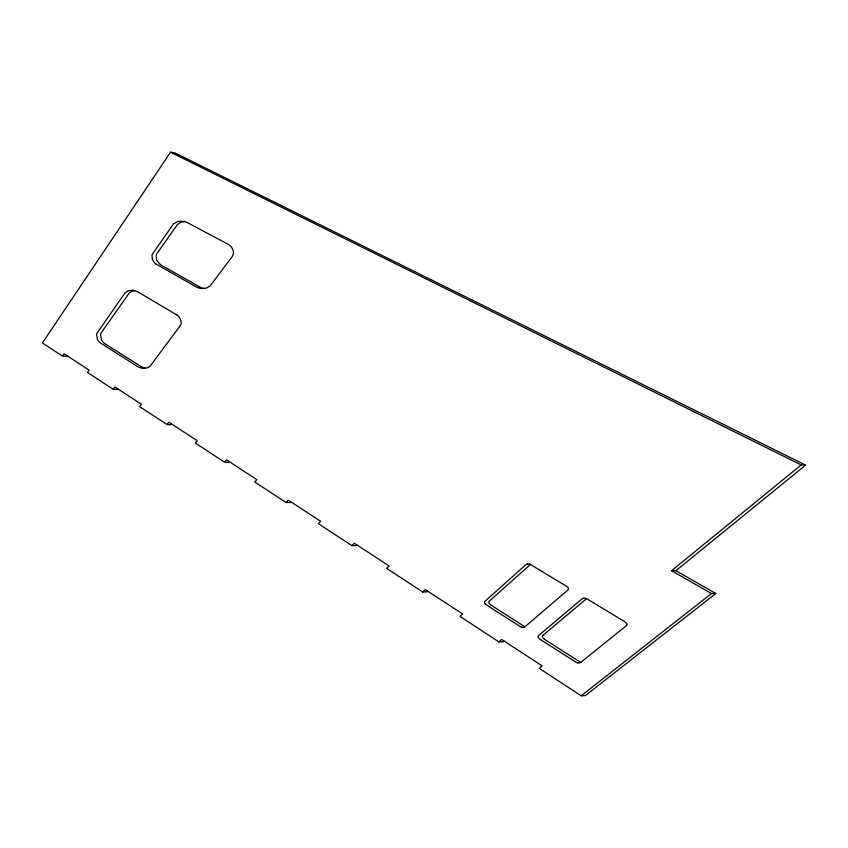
<?xml version="1.0" encoding="UTF-8"?>
<svg xmlns="http://www.w3.org/2000/svg" width="848" height="848" viewBox="0 0 848 848"><rect width="100%" height="100%" fill="white"/><g stroke="black" fill="none" stroke-linecap="round" stroke-linejoin="round"><path stroke-width="1.27" d="M805.6 465.107L801.201 464.916L671.552 570.715L675.898 570.704L805.6 465.107L174.709 152.81L170.554 152.205L42.4 342.931L62.487 356.086L66.398 356.361L66.907 355.619M62.487 356.086L64.088 353.775L89.072 370.088L87.418 372.41L113.134 389.253L117.098 389.486L117.639 388.744M113.134 389.253L114.851 386.921L141.436 404.284L139.655 406.627L167.035 424.551L171.052 424.753L171.646 424M167.035 424.551L168.89 422.198L197.245 440.716L195.326 443.08L224.55 462.224L228.61 462.361L229.257 461.609M224.55 462.224L226.554 459.849L256.849 479.629L254.76 482.014L286.03 502.482L290.133 502.578L290.832 501.815M286.03 502.482L288.193 500.097L320.65 521.276L318.382 523.672L351.899 545.624L356.054 545.656L356.807 544.882M351.899 545.624L354.263 543.218L389.105 565.966L386.635 568.372L422.664 591.968L426.851 591.925L427.678 591.151M422.664 591.968L425.23 589.561L462.732 614.037L460.051 616.454L498.878 641.883L503.097 641.745L503.998 640.982M526.057 564.524L484.971 601.296A6.116 2.692 7.9 0 0 484.537 602.356L484.515 602.493A8.544 3.752 7.9 0 0 484.59 602.833L484.643 602.992A9.052 3.986 7.9 0 0 484.812 603.341L484.897 603.49A9.052 3.986 7.9 0 0 485.151 603.84M530.339 564.524L489.201 601.232A7.632 3.36 7.9 0 0 490.791 604.794M498.878 641.883L501.677 639.466L542.158 665.892L539.222 668.309L581.187 695.795L585.438 695.561L715.807 593.494L675.898 570.704M524.901 626.831L567.895 590.017A6.318 2.777 7.9 0 0 568.383 588.872L568.404 588.756A8.533 3.752 7.9 0 0 568.33 588.395L568.319 588.342A9.042 3.975 7.9 0 0 568.096 587.865L568.065 587.812A8.957 3.943 7.9 0 0 567.725 587.346L567.683 587.293A8.31 3.657 7.9 0 0 567.227 586.837A7.208 3.169 7.9 0 0 566.39 586.222L530.53 564.492M538.565 635.565L582.226 598.741M542.815 635.438L586.519 598.677M580.636 662.479L626.375 625.644M581.187 695.795L711.461 593.547L715.807 593.494M97.499 339.497A25.186 11.077 7.9 0 0 100.075 342.74L137.906 366.739A10.558 4.643 7.9 0 0 138.786 367.163L139.093 367.29A7.219 3.169 7.9 0 0 142.687 368.276L147.149 367.905L150.372 365.891L180.804 324.901A31.779 13.981 7.9 0 0 181.218 323.12L180.794 320.025M134.567 290.694L131.292 291.595L128.822 293.578L101.442 332.48A27.295 12.01 7.9 0 0 100.52 334.631L101.368 339.709M201.676 288.5L206.562 288.034L210.23 285.84L232.172 256.605C235.468 252.28 232.151 246.249 227.815 244.097A12.328 5.427 7.9 0 0 227.381 243.864L187.514 222.674A8.671 3.816 7.9 0 0 184.631 221.519L178.536 221.243L173.596 223.755L152.29 254.315A32.521 14.31 7.9 0 0 152.025 255.195L152.28 259.064M184.62 221.529L180.423 222.43L177.306 224.688L157.145 253.308A30.093 13.239 7.9 0 0 156.138 255.534L156.689 260.336L160.389 264.671L199.852 287.027M132.479 290.292L128.175 290.832L124.921 293.048L96.778 333.497A29.998 13.197 7.9 0 0 96.545 334.324L97.446 339.497M145.284 368.265L144.743 368.127A10.006 4.399 7.9 0 1 140.948 366.41M520.407 626.672L486.381 604.921A7.007 3.085 7.9 0 1 485.766 604.465L485.66 604.38A8.385 3.689 7.9 0 1 485.279 603.988L485.151 603.84M170.554 152.205L801.201 464.916M138.023 291.966L177.19 315.17M671.552 570.715L711.461 593.547M105.618 344.171L140.895 366.421M490.621 604.847L524 626.195A5.544 2.438 7.9 0 0 525.018 626.736M544.289 639.169L579.46 661.663A5.809 2.555 7.9 0 0 580.806 662.341M155.841 263.898L195.909 286.73A8.533 3.752 7.9 0 0 201.612 288.574M626.842 623.99L626.789 623.831A9.19 4.049 7.9 0 0 626.598 623.45L626.513 623.312A9.264 4.081 7.9 0 0 626.206 622.898L626.11 622.792A8.745 3.848 7.9 0 0 625.676 622.379L625.591 622.294A7.632 3.36 7.9 0 0 624.796 621.732L586.731 598.699A3.996 1.76 7.9 0 0 585.767 598.37M203.658 288.564A9.264 4.07 7.9 0 1 199.884 287.016M105.512 344.193A22.546 9.922 7.9 0 1 101.527 339.709M544.49 639.106A7.77 3.424 7.9 0 1 542.773 635.428M528.007 563.92A2.523 1.113 7.9 0 1 529.099 564.037M529.406 564.1A3.593 1.579 7.9 0 1 530.276 564.386M583.509 598.211A2.661 1.177 7.9 0 1 583.922 598.169M584.283 598.158A2.661 1.177 7.9 0 1 585.48 598.296M132.786 290.228A7.865 3.456 7.9 0 1 137.948 291.988M626.778 623.99A6.773 2.979 7.9 0 1 626.428 625.654M579.968 662.818A2.502 1.102 7.9 0 1 579.619 662.913M524.212 627.202A2.459 1.081 7.9 0 1 523.311 627.361M522.919 627.361A2.459 1.081 7.9 0 1 521.785 627.213M578.675 662.977A2.512 1.102 7.9 0 1 578.23 662.945M577.923 662.903A3.032 1.336 7.9 0 1 577.456 662.807M577.138 662.723A4.187 1.844 7.9 0 1 576.396 662.458L540.038 639.297A7.505 3.307 7.9 0 1 539.392 638.83L539.243 638.703A8.798 3.869 7.9 0 1 538.872 638.332L538.734 638.173A9.349 4.113 7.9 0 1 538.469 637.813L538.406 637.707A9.254 4.07 7.9 0 1 538.204 637.293L538.183 637.24A8.544 3.763 7.9 0 1 538.077 636.784L538.077 636.71A5.989 2.639 7.9 0 1 538.533 635.555M521.594 627.138A3.88 1.707 7.9 0 1 520.736 626.82M526.693 564.143A3.021 1.325 7.9 0 1 527.032 564.037M527.276 563.984A2.512 1.102 7.9 0 1 527.657 563.941M582.894 598.37A3.01 1.325 7.9 0 1 583.254 598.264M155.746 263.908A25.514 11.225 7.9 0 1 152.417 259.075M177.274 315.149A26.659 11.724 7.9 0 1 180.645 319.919"/></g></svg>
